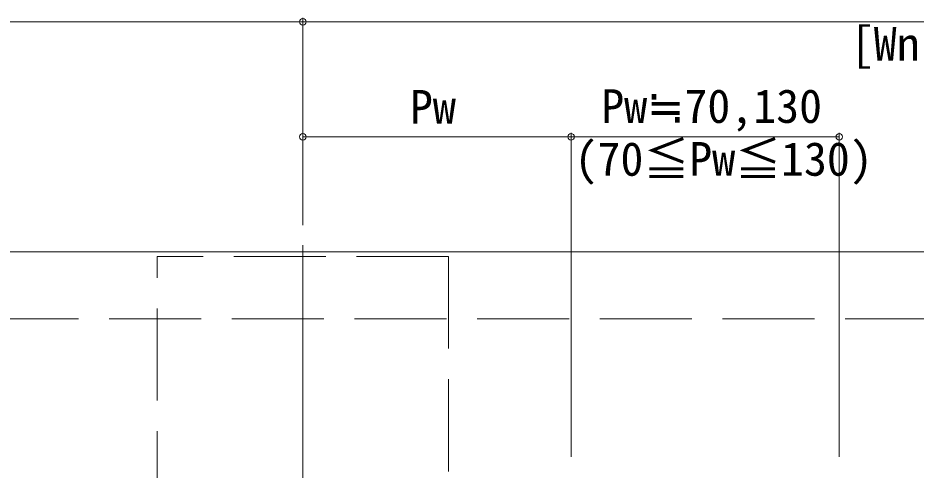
# Model space of a CAD drawing. Units: millimetres, scale not verified. Extents: x -990 to 990, y -1600 to 1603.
# Drawn here: x 323.2 to 557.5, y 930 to 1047.9 of the extents above; entities that cross this region are included whole.
import ezdxf
from ezdxf.enums import TextEntityAlignment as Align

# ---------------------------------------------------------------- set-up
doc = ezdxf.new("R2010")
doc.units = ezdxf.units.MM
doc.header["$LTSCALE"] = 8
doc.linetypes.add('CHAIN2', pattern=[12, 9, -1, 1, -1])
doc.linetypes.add('DASHED3', pattern=[4, 3, -1])
for name, color, linetype, lineweight in [('0-2_YKK_ZWAK', 3, 'Continuous', 9), ('0-3_YKK_11', 2, 'Continuous', 9), ('0-4_YKK_12', 4, 'Continuous', 9), ('0-7_YSS_K', 6, 'Continuous', 9)]:
    doc.layers.add(name, color=color, linetype=linetype, lineweight=lineweight)
doc.styles.add('ＭＳ ゴシック', font='')
doc.styles.get('ＭＳ ゴシック').set_extended_font_data('MS Gothic')

msp = doc.modelspace()

# ---------------------------------------------------------------- linework, layer by layer
at = {"layer": '0-2_YKK_ZWAK', "linetype": 'DASHED3'}
msp.add_line((122.964, 969.388), (807.464, 969.388), dxfattribs=at)
at = {"layer": '0-3_YKK_11'}
msp.add_line((202.464, 986.888), (570.964, 986.888), dxfattribs=at)
at = {"layer": '0-4_YKK_12', "linetype": 'CHAIN2'}
msp.add_line((397.464, 988.638), (397.464, 785.138), dxfattribs=at)
at = {"layer": '0-4_YKK_12', "linetype": 'DASHED3'}
for p, q in [((435.464, 985.638), (359.464, 985.638)), ((359.464, 788.138), (359.464, 985.638)), ((435.464, 985.638), (435.464, 788.138))]:
    msp.add_line(p, q, dxfattribs=at)
at = {"layer": '0-7_YSS_K'}
for p, q in [((397.464, 993.888), (397.464, 1047.888)), ((397.464, 993.888), (397.464, 1047.888)), ((-2.536, 1046.888), (397.464, 1046.888)), ((397.464, 1046.888), (747.464, 1046.888)), ((397.464, 993.888), (397.464, 1017.888)), ((467.464, 933.436), (467.464, 1017.888)), ((467.464, 993.888), (467.464, 1017.888)), ((537.464, 933.436), (537.464, 1017.888)), ((397.464, 1016.888), (467.464, 1016.888)), ((467.464, 1016.888), (537.464, 1016.888))]:
    msp.add_line(p, q, dxfattribs=at)
for centre in [(397.464, 1046.888), (397.464, 1046.888), (397.464, 1016.888), (467.464, 1016.888), (467.464, 1016.888), (537.464, 1016.888)]:
    msp.add_circle(centre, 0.85, dxfattribs=at)

# ---------------------------------------------------------------- texts
at = {"layer": '0-7_YSS_K', "style": 'ＭＳ ゴシック'}
for s, p in [('[Wn≦600]', (540.464, 1034.088)), ('Pw', (425.424, 1017.688)), ('Pw≒70,130', (475.344, 1017.877)), ('(70≦Pw≦130)', (468.384, 1004.088))]:
    msp.add_text(s, height=8.798, dxfattribs=at).set_placement(p, align=Align.BOTTOM_LEFT)

doc.saveas('drawing.dxf')
